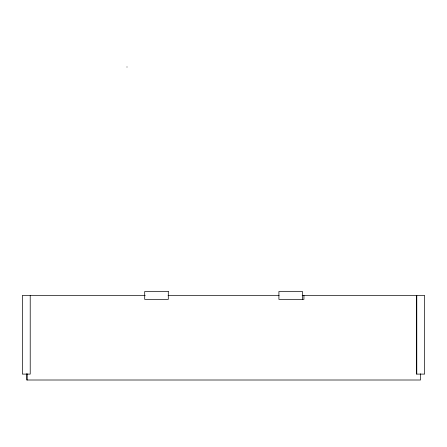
<?xml version="1.0" encoding="UTF-8"?>
<svg xmlns="http://www.w3.org/2000/svg" width="447" height="447" viewBox="0 0 447 447"><rect width="100%" height="100%" fill="white"/><g stroke="black" fill="none" stroke-linecap="round" stroke-linejoin="round"><path stroke-width="0.67" d="M126.819 66.994L127.177 66.994M145.253 295.439L22.35 295.439L22.35 374.105L30.217 374.105L30.217 295.439M168.055 295.439L279.151 295.439M302.166 295.439L424.65 295.439L424.65 374.105L416.582 374.105L416.582 295.439M420.504 373.765L420.504 380.006L26.703 380.006L26.703 373.765M416.783 295.439L416.783 374.105M303.938 295.439L303.938 299.373L278.906 299.373L278.906 291.511L302.507 291.511L302.507 299.373M27.183 373.765L27.183 380.006M168.295 291.511L144.699 291.511L144.699 299.373L168.295 299.373L168.295 291.511"/></g></svg>
